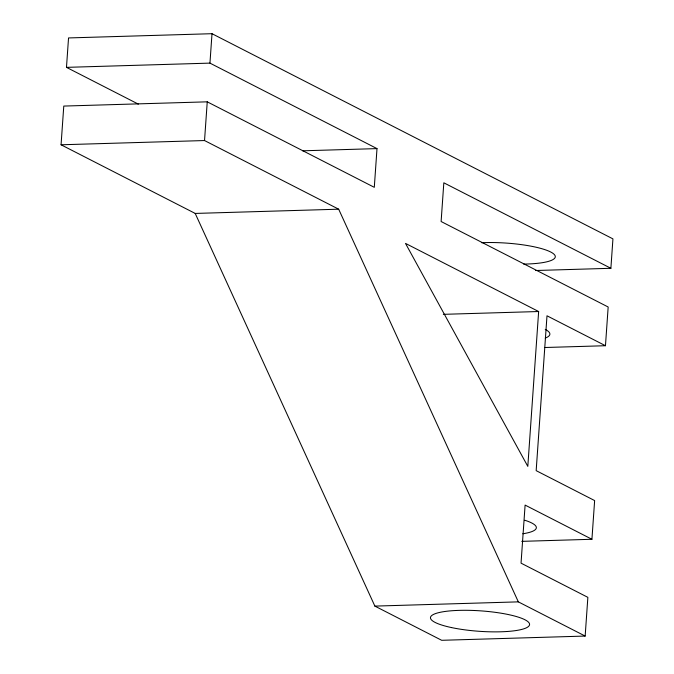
<?xml version="1.0" encoding="UTF-8"?>
<svg xmlns="http://www.w3.org/2000/svg" width="674" height="674" viewBox="0 0 674 674"><rect width="100%" height="100%" fill="white"/><g stroke="black" fill="none" stroke-linecap="round" stroke-linejoin="round"><path stroke-width="1.01" d="M610.88 268.294L443.821 182.806L441.116 221.519L608.167 307.007L605.463 345.72L546.993 315.794L536.167 470.646L594.636 500.571L591.924 539.276L525.105 505.087L521.044 563.152L587.863 597.349L585.158 636.062L518.34 601.865L338.677 209.193L195.207 213.431L61.064 144.784L63.777 106.071L207.247 101.833L374.297 187.321L377.002 148.609L209.951 63.12L66.482 67.358L68.537 37.938L212.007 33.7L612.936 238.874L610.88 268.294L535.476 270.518M338.677 209.193L204.534 140.546L207.247 101.833M209.951 63.12L212.007 33.7M538.644 311.523L527.809 466.374L405.495 243.39L538.644 311.523L443.34 314.337M61.064 144.784L204.534 140.546M302.651 150.808L377.002 148.609M544.727 347.514L605.463 345.72M521.76 541.357L591.924 539.276M195.207 213.431L374.87 606.103L518.34 601.865M585.158 636.062L441.689 640.3L374.87 606.103M66.482 67.358L138.338 104.133M481.666 242.733A49.674 10.245 4 0 1 550.599 251.958A49.674 10.245 4 0 1 523.69 264.09M545.241 329.409A49.674 10.245 4 0 1 545.232 338.087M524.76 520.244A49.674 10.245 4 0 1 522.813 533.766M451.572 627.587A49.674 10.245 4 0 0 529.385 625.287A49.674 10.245 4 0 0 459.087 610.374A49.674 10.245 4 0 0 451.572 627.587"/></g></svg>
